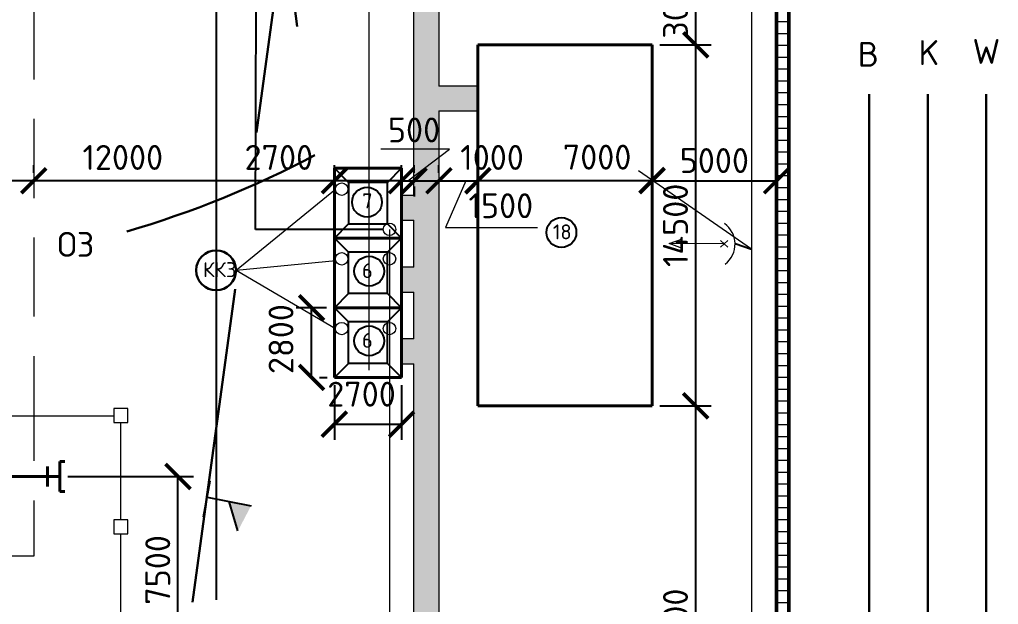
# Model space of a CAD drawing. Header units: millimetres. Extents: x -782 to 10910, y 3841 to 13237.
# Drawn here: x 7325.2 to 7403.9, y 7377.3 to 7424.2 of the extents above; entities that cross this region are included whole.
import ezdxf

# ---------------------------------------------------------------- set-up
doc = ezdxf.new("R2010")
doc.units = ezdxf.units.MM
doc.linetypes.add('штриховая2', pattern=[9.525, 6.35, -3.175])
doc.layers.add('1', color=7, linetype='Continuous')
for name, color, linetype, lineweight in [('желтый', 2, 'Continuous', 30), ('красный', 1, 'Continuous', 30), ('Оbводка', 1, 'Continuous', 90), ('Тонкая 0.3', 140, 'Continuous', 25)]:
    doc.layers.add(name, color=color, linetype=linetype, lineweight=lineweight)
doc.styles.add('2.5', font='isocpeur.ttf', dxfattribs={"height": 2})
doc.styles.add('Isocpeur', font='isocpeur.ttf')
doc.dimstyles.new('М500 стройгенп', dxfattribs={"dimtxt": 2, "dimasz": 2, "dimexe": 1.25, "dimexo": 0.625, "dimtad": 1, "dimlfac": 500, "dimtxsty": '2.5', "dimblk": 'ARCHTICK', "dimcen": 2.5, "dimadec": 0, "dimazin": 0, "dimtfac": 1, "dimtmove": 0, "dimatfit": 3, "dimfxl": 1, "dimarcsym": 0})

# ---------------------------------------------------------------- blocks, each defined once
blk = doc.blocks.new('_ArchTick')
at = {"color": 0, "linetype": 'ByBlock', "const_width": 0.15}
blk.add_lwpolyline([(-0.5, -0.5), (0.5, 0.5)], dxfattribs=at)
blk = doc.blocks.new('*D292')
at = {"color": 0, "lineweight": -2, "transparency": 16777216}
for p, q in [((7355.941, 7411.3), (7353.941, 7411.3)), ((7355.941, 7411.3), (7356.941, 7411.3)), ((7355.941, 7410.851), (7355.941, 7410.05)), ((7356.941, 7411.3), (7358.941, 7411.3)), ((7356.941, 7410.851), (7356.941, 7410.05))]:
    blk.add_line(p, q, dxfattribs=at)
at = {"layer": 'Defpoints', "color": 0, "lineweight": 25, "transparency": 16777216}
for p in [(7355.941, 7411.476), (7356.941, 7411.476), (7356.941, 7411.3)]:
    blk.add_point(p, dxfattribs=at)
at = {"color": 0, "lineweight": -2, "transparency": 16777216, "xscale": 2, "yscale": 2, "zscale": 2}
blk.add_blockref('_ArchTick', (7355.941, 7411.3), dxfattribs=at)
at = {"color": 0, "lineweight": -2, "transparency": 16777216, "xscale": 2, "yscale": 2, "zscale": 2, "rotation": 180}
blk.add_blockref('_ArchTick', (7356.941, 7411.3), dxfattribs=at)
at = {"color": 0, "lineweight": 20, "transparency": 16777216, "insert": (7356.941, 7415.382), "char_height": 2, "attachment_point": 5, "style": '2.5'}
blk.add_mtext('500', dxfattribs=at)
blk = doc.blocks.new('*D293')
at = {"color": 0, "lineweight": -2, "transparency": 16777216}
for p, q in [((7356.941, 7411.925), (7356.941, 7412.55)), ((7358.941, 7411.925), (7358.941, 7412.55)), ((7356.941, 7411.3), (7358.941, 7411.3))]:
    blk.add_line(p, q, dxfattribs=at)
at = {"layer": 'Defpoints', "color": 0, "lineweight": 25, "transparency": 16777216}
for p in [(7356.941, 7411.3), (7358.941, 7411.3), (7358.941, 7411.3)]:
    blk.add_point(p, dxfattribs=at)
at = {"color": 0, "lineweight": -2, "transparency": 16777216, "xscale": 2, "yscale": 2, "zscale": 2, "rotation": 180}
blk.add_blockref('_ArchTick', (7356.941, 7411.3), dxfattribs=at)
at = {"color": 0, "lineweight": -2, "transparency": 16777216, "xscale": 2, "yscale": 2, "zscale": 2}
blk.add_blockref('_ArchTick', (7358.941, 7411.3), dxfattribs=at)
at = {"color": 0, "lineweight": 20, "transparency": 16777216, "insert": (7363.214, 7413.175), "char_height": 2, "attachment_point": 5, "style": '2.5'}
blk.add_mtext('1000', dxfattribs=at)
blk = doc.blocks.new('*D294')
at = {"color": 0, "lineweight": -2, "transparency": 16777216}
for p, q in [((7358.941, 7411.925), (7358.941, 7412.55)), ((7362.078, 7411.925), (7362.078, 7412.55)), ((7358.941, 7411.3), (7362.078, 7411.3))]:
    blk.add_line(p, q, dxfattribs=at)
at = {"layer": 'Defpoints', "color": 0, "lineweight": 25, "transparency": 16777216}
for p in [(7358.941, 7411.3), (7362.078, 7411.3), (7362.078, 7411.3)]:
    blk.add_point(p, dxfattribs=at)
at = {"color": 0, "lineweight": -2, "transparency": 16777216, "xscale": 2, "yscale": 2, "zscale": 2, "rotation": 180}
blk.add_blockref('_ArchTick', (7358.941, 7411.3), dxfattribs=at)
at = {"color": 0, "lineweight": -2, "transparency": 16777216, "xscale": 2, "yscale": 2, "zscale": 2}
blk.add_blockref('_ArchTick', (7362.078, 7411.3), dxfattribs=at)
at = {"color": 0, "lineweight": 20, "transparency": 16777216, "insert": (7363.919, 7409.295), "char_height": 2, "attachment_point": 5, "style": '2.5'}
blk.add_mtext('1500', dxfattribs=at)
blk = doc.blocks.new('*D295')
at = {"color": 0, "lineweight": -2, "transparency": 16777216}
for p, q in [((7362.078, 7411.925), (7362.078, 7412.574)), ((7376.078, 7411.925), (7376.078, 7412.574)), ((7362.078, 7411.324), (7376.078, 7411.324))]:
    blk.add_line(p, q, dxfattribs=at)
at = {"layer": 'Defpoints', "color": 0, "lineweight": 25, "transparency": 16777216}
for p in [(7362.078, 7411.3), (7376.078, 7411.324), (7376.078, 7411.3)]:
    blk.add_point(p, dxfattribs=at)
at = {"color": 0, "lineweight": -2, "transparency": 16777216, "xscale": 2, "yscale": 2, "zscale": 2, "rotation": 180}
blk.add_blockref('_ArchTick', (7362.078, 7411.324), dxfattribs=at)
at = {"color": 0, "lineweight": -2, "transparency": 16777216, "xscale": 2, "yscale": 2, "zscale": 2}
blk.add_blockref('_ArchTick', (7376.078, 7411.324), dxfattribs=at)
at = {"color": 0, "lineweight": 20, "transparency": 16777216, "insert": (7371.656, 7413.199), "char_height": 2, "attachment_point": 5, "style": '2.5'}
blk.add_mtext('7000', dxfattribs=at)
blk = doc.blocks.new('*D265')
at = {"color": 0, "lineweight": -2, "transparency": 16777216}
for p, q in [((7376.078, 7411.925), (7376.078, 7412.55)), ((7386.078, 7411.925), (7386.078, 7412.55)), ((7376.078, 7411.3), (7386.078, 7411.3))]:
    blk.add_line(p, q, dxfattribs=at)
at = {"layer": 'Defpoints', "color": 0, "lineweight": 25, "transparency": 16777216}
for p in [(7376.078, 7411.3), (7386.078, 7411.3), (7386.078, 7411.3)]:
    blk.add_point(p, dxfattribs=at)
at = {"color": 0, "lineweight": -2, "transparency": 16777216, "xscale": 2, "yscale": 2, "zscale": 2, "rotation": 180}
blk.add_blockref('_ArchTick', (7376.078, 7411.3), dxfattribs=at)
at = {"color": 0, "lineweight": -2, "transparency": 16777216, "xscale": 2, "yscale": 2, "zscale": 2}
blk.add_blockref('_ArchTick', (7386.078, 7411.3), dxfattribs=at)
at = {"color": 0, "lineweight": 20, "transparency": 16777216, "insert": (7381.078, 7412.925), "char_height": 2, "attachment_point": 5, "style": '2.5'}
blk.add_mtext('5000', dxfattribs=at)
blk = doc.blocks.new('*D296')
at = {"color": 0, "lineweight": -2, "transparency": 16777216}
for p, q in [((7350.541, 7411.925), (7350.541, 7412.55)), ((7355.941, 7411.925), (7355.941, 7412.55)), ((7355.941, 7411.3), (7350.541, 7411.3))]:
    blk.add_line(p, q, dxfattribs=at)
at = {"layer": 'Defpoints', "color": 0, "lineweight": 25, "transparency": 16777216}
for p in [(7350.541, 7411.3), (7350.541, 7411.3), (7355.941, 7411.3)]:
    blk.add_point(p, dxfattribs=at)
at = {"color": 0, "lineweight": -2, "transparency": 16777216, "xscale": 2, "yscale": 2, "zscale": 2, "rotation": 180}
blk.add_blockref('_ArchTick', (7350.541, 7411.3), dxfattribs=at)
at = {"color": 0, "lineweight": -2, "transparency": 16777216, "xscale": 2, "yscale": 2, "zscale": 2}
blk.add_blockref('_ArchTick', (7355.941, 7411.3), dxfattribs=at)
at = {"color": 0, "lineweight": 20, "transparency": 16777216, "insert": (7346.079, 7413.175), "char_height": 2, "attachment_point": 5, "style": '2.5'}
blk.add_mtext('2700', dxfattribs=at)
blk = doc.blocks.new('*D266')
at = {"color": 0, "lineweight": -2, "transparency": 16777216}
for p, q in [((7326.386, 7411.925), (7326.386, 7412.55)), ((7350.541, 7411.925), (7350.541, 7412.55)), ((7350.541, 7411.3), (7326.386, 7411.3))]:
    blk.add_line(p, q, dxfattribs=at)
at = {"layer": 'Defpoints', "color": 0, "lineweight": 25, "transparency": 16777216}
for p in [(7326.386, 7411.3), (7326.386, 7411.3), (7350.541, 7411.3)]:
    blk.add_point(p, dxfattribs=at)
at = {"color": 0, "lineweight": -2, "transparency": 16777216, "xscale": 2, "yscale": 2, "zscale": 2, "rotation": 180}
blk.add_blockref('_ArchTick', (7326.386, 7411.3), dxfattribs=at)
at = {"color": 0, "lineweight": -2, "transparency": 16777216, "xscale": 2, "yscale": 2, "zscale": 2}
blk.add_blockref('_ArchTick', (7350.541, 7411.3), dxfattribs=at)
at = {"color": 0, "lineweight": 20, "transparency": 16777216, "insert": (7333.537, 7413.175), "char_height": 2, "attachment_point": 5, "style": '2.5'}
blk.add_mtext('12000', dxfattribs=at)
blk = doc.blocks.new('*D297')
at = {"color": 0, "lineweight": -2, "transparency": 16777216}
for p, q in [((7312.386, 7411.925), (7312.386, 7412.55)), ((7326.386, 7411.925), (7326.386, 7412.55)), ((7326.386, 7411.3), (7312.386, 7411.3))]:
    blk.add_line(p, q, dxfattribs=at)
at = {"layer": 'Defpoints', "color": 0, "lineweight": 25, "transparency": 16777216}
for p in [(7312.386, 7411.3), (7312.386, 7411.3), (7326.386, 7411.3)]:
    blk.add_point(p, dxfattribs=at)
at = {"color": 0, "lineweight": -2, "transparency": 16777216, "xscale": 2, "yscale": 2, "zscale": 2, "rotation": 180}
blk.add_blockref('_ArchTick', (7312.386, 7411.3), dxfattribs=at)
at = {"color": 0, "lineweight": -2, "transparency": 16777216, "xscale": 2, "yscale": 2, "zscale": 2}
blk.add_blockref('_ArchTick', (7326.386, 7411.3), dxfattribs=at)
at = {"color": 0, "lineweight": 20, "transparency": 16777216, "insert": (7319.386, 7412.925), "char_height": 2, "attachment_point": 5, "style": '2.5'}
blk.add_mtext('7000', dxfattribs=at)
blk = doc.blocks.new('*D310')
at = {"color": 0, "lineweight": -2, "transparency": 16777216}
for p, q in [((7376.703, 7393.219), (7380.832, 7393.219)), ((7379.582, 7357.237), (7379.582, 7393.219)), ((7375.312, 7357.237), (7380.832, 7357.237))]:
    blk.add_line(p, q, dxfattribs=at)
at = {"layer": 'Defpoints', "color": 0, "lineweight": 25, "transparency": 16777216}
for p in [(7376.078, 7393.219), (7379.582, 7393.219), (7374.687, 7357.237)]:
    blk.add_point(p, dxfattribs=at)
at = {"color": 0, "lineweight": -2, "transparency": 16777216, "xscale": 2, "yscale": 2, "zscale": 2}
for p, rotation in [((7379.582, 7393.219), 90), ((7379.582, 7357.237), 270)]:
    blk.add_blockref('_ArchTick', p, dxfattribs=dict(at, rotation=rotation))
at = {"color": 0, "lineweight": 20, "transparency": 16777216, "insert": (7377.957, 7375.228), "char_height": 2, "attachment_point": 5, "rotation": 90, "style": '2.5'}
blk.add_mtext('18000', dxfattribs=at)
blk = doc.blocks.new('*D311')
at = {"color": 0, "lineweight": -2, "transparency": 16777216}
for p, q in [((7376.703, 7422.219), (7380.832, 7422.219)), ((7379.582, 7393.219), (7379.582, 7422.219)), ((7376.703, 7393.219), (7380.832, 7393.219))]:
    blk.add_line(p, q, dxfattribs=at)
at = {"layer": 'Defpoints', "color": 0, "lineweight": 25, "transparency": 16777216}
for p in [(7376.078, 7422.219), (7379.582, 7422.219), (7376.078, 7393.219)]:
    blk.add_point(p, dxfattribs=at)
at = {"color": 0, "lineweight": -2, "transparency": 16777216, "xscale": 2, "yscale": 2, "zscale": 2}
for p, rotation in [((7379.582, 7422.219), 90), ((7379.582, 7393.219), 270)]:
    blk.add_blockref('_ArchTick', p, dxfattribs=dict(at, rotation=rotation))
at = {"color": 0, "lineweight": 20, "transparency": 16777216, "insert": (7377.957, 7407.719), "char_height": 2, "attachment_point": 5, "rotation": 90, "style": '2.5'}
blk.add_mtext('14500', dxfattribs=at)
blk = doc.blocks.new('*D319')
at = {"color": 0, "lineweight": -2, "transparency": 16777216}
for p, q in [((7350.541, 7394.877), (7350.541, 7390.498)), ((7355.941, 7394.877), (7355.941, 7390.498)), ((7350.541, 7391.748), (7355.941, 7391.748))]:
    blk.add_line(p, q, dxfattribs=at)
at = {"layer": 'Defpoints', "color": 0, "lineweight": 25, "transparency": 16777216}
for p in [(7350.541, 7395.502), (7355.941, 7395.502), (7355.941, 7391.748)]:
    blk.add_point(p, dxfattribs=at)
at = {"color": 0, "lineweight": -2, "transparency": 16777216, "xscale": 2, "yscale": 2, "zscale": 2, "rotation": 180}
blk.add_blockref('_ArchTick', (7350.541, 7391.748), dxfattribs=at)
at = {"color": 0, "lineweight": -2, "transparency": 16777216, "xscale": 2, "yscale": 2, "zscale": 2}
blk.add_blockref('_ArchTick', (7355.941, 7391.748), dxfattribs=at)
at = {"color": 0, "lineweight": 20, "transparency": 16777216, "insert": (7352.725, 7394.157), "char_height": 2, "attachment_point": 5, "style": '2.5'}
blk.add_mtext('2700', dxfattribs=at)
blk = doc.blocks.new('*D320')
at = {"color": 0, "lineweight": -2, "transparency": 16777216}
for p, q in [((7349.916, 7401.102), (7347.465, 7401.102)), ((7348.715, 7395.502), (7348.715, 7401.102)), ((7349.34, 7395.502), (7349.965, 7395.502))]:
    blk.add_line(p, q, dxfattribs=at)
at = {"layer": 'Defpoints', "color": 0, "lineweight": 25, "transparency": 16777216}
for p in [(7348.715, 7401.102), (7350.541, 7401.102), (7348.715, 7395.502)]:
    blk.add_point(p, dxfattribs=at)
at = {"color": 0, "lineweight": -2, "transparency": 16777216, "xscale": 2, "yscale": 2, "zscale": 2}
for p, rotation in [((7348.715, 7401.102), 90), ((7348.715, 7395.502), 270)]:
    blk.add_blockref('_ArchTick', p, dxfattribs=dict(at, rotation=rotation))
at = {"color": 0, "lineweight": 20, "transparency": 16777216, "insert": (7346.254, 7398.582), "char_height": 2, "attachment_point": 5, "rotation": 90, "style": '2.5'}
blk.add_mtext('2800', dxfattribs=at)
blk = doc.blocks.new('*D321')
at = {"color": 0, "lineweight": -2, "transparency": 16777216}
for p, q in [((7311.486, 7379.413), (7311.486, 7358.588)), ((7324.486, 7371.913), (7324.486, 7358.588)), ((7311.486, 7359.838), (7324.486, 7359.838))]:
    blk.add_line(p, q, dxfattribs=at)
at = {"layer": 'Defpoints', "color": 0, "lineweight": 25, "transparency": 16777216}
for p in [(7311.486, 7380.038), (7324.486, 7372.538), (7324.486, 7359.838)]:
    blk.add_point(p, dxfattribs=at)
at = {"color": 0, "lineweight": -2, "transparency": 16777216, "xscale": 2, "yscale": 2, "zscale": 2, "rotation": 180}
blk.add_blockref('_ArchTick', (7311.486, 7359.838), dxfattribs=at)
at = {"color": 0, "lineweight": -2, "transparency": 16777216, "xscale": 2, "yscale": 2, "zscale": 2}
blk.add_blockref('_ArchTick', (7324.486, 7359.838), dxfattribs=at)
at = {"color": 0, "lineweight": 20, "transparency": 16777216, "insert": (7317.986, 7361.463), "char_height": 2, "attachment_point": 5, "style": '2.5'}
blk.add_mtext('6050', dxfattribs=at)
blk = doc.blocks.new('*D351')
at = {"color": 0, "lineweight": -2, "transparency": 16777216}
for p, q in [((7329.111, 7387.538), (7339.223, 7387.538)), ((7337.973, 7372.538), (7337.973, 7387.538)), ((7329.111, 7372.538), (7339.223, 7372.538))]:
    blk.add_line(p, q, dxfattribs=at)
at = {"layer": 'Defpoints', "color": 0, "lineweight": 25, "transparency": 16777216}
for p in [(7328.486, 7387.538), (7337.973, 7387.538), (7328.486, 7372.538)]:
    blk.add_point(p, dxfattribs=at)
at = {"color": 0, "lineweight": -2, "transparency": 16777216, "xscale": 2, "yscale": 2, "zscale": 2}
for p, rotation in [((7337.973, 7387.538), 90), ((7337.973, 7372.538), 270)]:
    blk.add_blockref('_ArchTick', p, dxfattribs=dict(at, rotation=rotation))
at = {"color": 0, "lineweight": 25, "transparency": 16777216, "insert": (7336.348, 7380.038), "char_height": 2, "attachment_point": 5, "rotation": 90, "style": '2.5'}
blk.add_mtext('7500', dxfattribs=at)
blk = doc.blocks.new('*D277')
at = {"color": 0, "lineweight": -2, "transparency": 16777216}
for p, q in [((7368.703, 7428.219), (7380.832, 7428.219)), ((7379.582, 7422.219), (7379.582, 7428.219)), ((7376.703, 7422.219), (7380.832, 7422.219))]:
    blk.add_line(p, q, dxfattribs=at)
at = {"layer": 'Defpoints', "color": 0, "lineweight": 25, "transparency": 16777216}
for p in [(7368.078, 7428.219), (7379.582, 7428.219), (7376.078, 7422.219)]:
    blk.add_point(p, dxfattribs=at)
at = {"color": 0, "lineweight": -2, "transparency": 16777216, "xscale": 2, "yscale": 2, "zscale": 2}
for p, rotation in [((7379.582, 7428.219), 90), ((7379.582, 7422.219), 270)]:
    blk.add_blockref('_ArchTick', p, dxfattribs=dict(at, rotation=rotation))
at = {"color": 0, "lineweight": 25, "transparency": 16777216, "insert": (7377.957, 7425.466), "char_height": 2, "attachment_point": 5, "rotation": 90, "style": '2.5'}
blk.add_mtext('3000', dxfattribs=at)

msp = doc.modelspace()

# ---------------------------------------------------------------- hatches: boundary and pattern name
at = {"lineweight": 20}
h = msp.add_hatch(dxfattribs=at)
h.set_pattern_fill('AR-CONC', color=256, scale=0.02)
h.set_pattern_definition([(50, (4875.7906, 4237.0282), (3.6436934, -0.3187817), [0.381, -4.191]), (355, (4875.7906, 4237.0282), (-0.7048684, 3.821137), [0.3048, -3.3528117]), (100.45144, (4876.0943, 4237.0016), (2.938825, 3.502355), [0.3238002, -3.561805]), (46.1842, (4875.7906, 4238.044), (5.421581, -0.8408466), [0.5715, -6.2865]), (96.63556, (4876.2424, 4237.974), (4.748083, 4.9485225), [0.4857005, -5.342712]), (351.18415, (4875.7906, 4238.044), (4.748083, 4.9485225), [0.457199, -5.029195]), (21, (4876.2986, 4237.7902), (3.0322878, -2.045304), [0.381, -4.191]), (326, (4876.2986, 4237.7902), (1.2360406, 3.6837593), [0.3048, -3.3528]), (71.451445, (4876.5513, 4237.6198), (4.2683284, 1.6384554), [0.3238002, -3.5617988]), (37.5, (4875.7906, 4237.0282), (0.06177207, 1.69110078), [0, -3.31216, 0, -3.4036, 0, -3.3655]), (7.5, (4875.7906, 4237.0282), (1.33639325, 2.0036115), [0, -1.94056, 0, -3.23596, 0, -1.2827]), (327.5, (4874.6578, 4237.0282), (2.7118119, -0.1145749), [0, -1.27, 0, -3.9624, 0, -5.2578]), (317.5, (4874.1498, 4237.0282), (2.9625836, 0.5085298), [0, -1.651, 0, -2.63144, 0, -3.7338])])
h.paths.add_polyline_path([(7362.686743, 7331.82732), (7361.686743, 7331.82732), (7361.686743, 7335.82731), (7362.686743, 7335.82731), (7362.686743, 7337.82731), (7361.686743, 7337.82731), (7361.686743, 7341.8273), (7362.686743, 7341.8273), (7362.686743, 7343.8273), (7361.686743, 7343.8273), (7361.686743, 7347.82729), (7362.686743, 7347.82729), (7362.686743, 7349.82729), (7361.686743, 7349.82729), (7361.686743, 7353.187278), (7362.686743, 7353.187278), (7362.686743, 7355.187278), (7361.686743, 7355.187278), (7361.686743, 7359.024479), (7359.686743, 7359.024479), (7359.686743, 7331.82732), (7340.976475, 7331.82732), (7340.976475, 7338.437585), (7359.686743, 7338.437585), (7359.686743, 7340.437585), (7357.176448, 7340.437585), (7357.176448, 7341.43747), (7355.176448, 7341.437526), (7355.176448, 7340.437585), (7351.776457, 7340.437585), (7351.776457, 7341.437585), (7349.776457, 7341.437585), (7349.776457, 7340.437585), (7346.376466, 7340.437585), (7346.376466, 7341.437585), (7344.376466, 7341.437585), (7344.376466, 7340.437585), (7340.976475, 7340.437585), (7340.976475, 7341.437585), (7338.976475, 7341.437585), (7338.976475, 7340.437585), (7338.976475, 7338.437585), (7338.976475, 7327.038405), (7340.976475, 7327.038405), (7340.976475, 7329.82732), (7359.686743, 7329.82732), (7359.686743, 7327.038405), (7361.686743, 7327.038405), (7361.686743, 7329.82732), (7362.686743, 7329.82732)])
h.paths.add_polyline_path([(7361.686743, 7361.2374), (7358.940683, 7361.2374), (7358.940683, 7363.974697), (7356.940683, 7363.974697), (7356.940683, 7359.2374), (7359.686743, 7359.2374), (7359.686743, 7359.024479), (7361.686743, 7359.024479)])
h.paths.add_polyline_path([(7358.940683, 7367.565463), (7356.940683, 7367.565463), (7356.940683, 7363.974697), (7358.940683, 7363.974697)])
h.paths.add_polyline_path([(7358.940683, 7416.907005), (7362.078177, 7416.907005), (7362.078177, 7418.907005), (7358.940683, 7418.907005), (7358.940683, 7430.261773), (7356.940683, 7428.668241), (7356.940683, 7410.122009), (7355.940683, 7410.122009), (7355.940683, 7408.122009), (7356.940683, 7408.122009), (7356.940683, 7404.347706), (7355.940683, 7404.347706), (7355.940683, 7402.864109), (7355.940683, 7402.347706), (7356.940683, 7402.347706), (7356.940683, 7398.592401), (7355.940683, 7398.592401), (7355.940683, 7397.264118), (7355.940683, 7396.592401), (7356.940683, 7396.592401), (7356.940683, 7367.565463), (7358.940683, 7367.565463)])
h.paths.add_polyline_path([(7358.940683, 7464.7482), (7356.940683, 7464.7482), (7356.940683, 7462.757431), (7358.940683, 7462.757431)])
h.paths.add_polyline_path([(7358.940683, 7466.738969), (7356.940683, 7466.738969), (7356.940683, 7464.7482), (7358.940683, 7464.7482)])
h.paths.add_polyline_path([(7358.940683, 7494.328871), (7356.940683, 7493.91729), (7356.940683, 7466.738969), (7358.940683, 7466.738969)])
h.paths.add_polyline_path([(7209.476591, 7334.763157), (7212.476586, 7334.763157), (7212.476586, 7337.643152), (7209.476591, 7337.643152)], flags=9)
h.paths.add_polyline_path([(7206.43408, 7524.979554), (7209.674074, 7524.979554), (7209.674074, 7527.859549), (7206.43408, 7527.859549)], flags=9)
h.paths.add_polyline_path([(7080.238233, 7529.323169), (7083.478228, 7529.323169), (7083.478228, 7532.203165), (7080.238233, 7532.203165)], flags=9)
h.paths.add_polyline_path([(7080.178233, 7334.763157), (7083.538228, 7334.763157), (7083.538228, 7337.643152), (7080.178233, 7337.643152)], flags=9)
h.paths.add_polyline_path([(7320.357792, 7334.763157), (7323.597786, 7334.763157), (7323.597786, 7337.643152), (7320.357792, 7337.643152)], flags=9)
h.paths.add_polyline_path([(7339.893472, 7529.323169), (7342.893467, 7529.323169), (7342.893467, 7532.203165), (7339.893472, 7532.203165)], flags=9)
h.paths.add_polyline_path([(7366.699541, 7361.939903), (7370.899541, 7361.939903), (7370.899541, 7366.739903), (7366.699541, 7366.739903)], flags=9)
h.paths.add_polyline_path([(7366.629267, 7365.99558), (7370.829267, 7365.99558), (7370.829267, 7370.79558), (7366.629267, 7370.79558)], flags=9)
h.paths.add_polyline_path([(7057.082355, 7424.876603), (7062.102355, 7424.876603), (7062.102355, 7430.489936), (7057.082355, 7430.489936)], flags=9)
h.paths.add_polyline_path([(7214.231126, 7564.094399), (7219.251126, 7564.094399), (7219.251126, 7569.707733), (7214.231126, 7569.707733)], flags=9)
h.paths.add_polyline_path([(7365.157139, 7459.618522), (7368.357139, 7459.618522), (7368.357139, 7464.418522), (7365.157139, 7464.418522)], flags=9)
h.paths.add_polyline_path([(7365.467979, 7462.575778), (7368.067979, 7462.575778), (7368.067979, 7467.375778), (7365.467979, 7467.375778)], flags=9)
h.paths.add_polyline_path([(7365.321268, 7465.489111), (7367.921268, 7465.489111), (7367.921268, 7470.289111), (7365.321268, 7470.289111)], flags=9)
h.paths.add_polyline_path([(7344.778754, 7402.77887), (7348.138749, 7402.77887), (7348.138749, 7405.658866), (7344.778754, 7405.658866)], flags=9)
h.paths.add_polyline_path([(7344.778754, 7362.647645), (7348.258749, 7362.647645), (7348.258749, 7365.52764), (7344.778754, 7365.52764)], flags=9)
h.paths.add_polyline_path([(7376.169399, 7362.647645), (7379.529394, 7362.647645), (7379.529394, 7365.52764), (7376.169399, 7365.52764)], flags=9)
h.paths.add_polyline_path([(7334.520668, 7549.48803), (7336.560664, 7549.48803), (7336.560664, 7552.368025), (7334.520668, 7552.368025)], flags=9)
h.paths.add_polyline_path([(7368.269299, 7443.31599), (7370.309296, 7443.31599), (7370.309296, 7446.195985), (7368.269299, 7446.195985)], flags=9)
h.paths.add_polyline_path([(7367.837958, 7405.815172), (7369.877955, 7405.815172), (7369.877955, 7408.695167), (7367.837958, 7408.695167)], flags=9)
h.paths.add_polyline_path([(7349.259595, 7346.214541), (7350.819593, 7346.214541), (7350.819593, 7349.094536), (7349.259595, 7349.094536)], flags=25)
h.paths.add_polyline_path([(7338.840517, 7346.518254), (7340.280515, 7346.518254), (7340.280515, 7349.398249), (7338.840517, 7349.398249)], flags=9)
h.paths.add_polyline_path([(7343.859604, 7346.214541), (7345.419602, 7346.214541), (7345.419602, 7349.094536), (7343.859604, 7349.094536)], flags=25)
h.paths.add_polyline_path([(7361.160328, 7518.98947), (7362.960325, 7518.98947), (7362.960325, 7521.869465), (7361.160328, 7521.869465)], flags=9)
h.paths.add_polyline_path([(7367.823561, 7353.174752), (7369.263559, 7353.174752), (7369.263559, 7356.054747), (7367.823561, 7356.054747)], flags=9)
h.paths.add_polyline_path([(7355.85033, 7546.372548), (7358.010326, 7546.372548), (7358.010326, 7549.252543), (7355.85033, 7549.252543)], flags=9)
h.paths.add_polyline_path([(7349.728401, 7430.533174), (7351.768398, 7430.533174), (7351.768398, 7433.413169), (7349.728401, 7433.413169)], flags=9)
h.paths.add_polyline_path([(7345.591962, 7550.733937), (7347.631959, 7550.733937), (7347.631959, 7553.613932), (7345.591962, 7553.613932)], flags=9)
h.paths.add_polyline_path([(7352.473656, 7397.10722), (7353.913654, 7397.10722), (7353.913654, 7399.987215), (7352.473656, 7399.987215)], flags=9)
h.paths.add_polyline_path([(7368.415676, 7330.302115), (7369.615674, 7330.302115), (7369.615674, 7333.18211), (7368.415676, 7333.18211)], flags=9)
h.paths.add_polyline_path([(7362.145163, 7505.199856), (7363.585161, 7505.199856), (7363.585161, 7508.079851), (7362.145163, 7508.079851)], flags=9)
h.paths.add_polyline_path([(7347.530144, 7519.303445), (7349.57014, 7519.303445), (7349.57014, 7522.18344), (7347.530144, 7522.18344)], flags=9)
h.paths.add_polyline_path([(7347.691482, 7503.019179), (7349.731478, 7503.019179), (7349.731478, 7505.899174), (7347.691482, 7505.899174)], flags=9)
h.paths.add_polyline_path([(7347.768843, 7514.071834), (7349.208841, 7514.071834), (7349.208841, 7516.951829), (7347.768843, 7516.951829)], flags=9)
h.paths.add_polyline_path([(7359.565505, 7311.456571), (7361.005502, 7311.456571), (7361.005502, 7314.336566), (7359.565505, 7314.336566)], flags=9)
h.paths.add_polyline_path([(7368.184745, 7342.386214), (7369.384743, 7342.386214), (7369.384743, 7345.26621), (7368.184745, 7345.26621)], flags=9)
h.paths.add_polyline_path([(7368.415676, 7336.302105), (7369.615674, 7336.302105), (7369.615674, 7339.1821), (7368.415676, 7339.1821)], flags=9)
h.paths.add_polyline_path([(7367.823561, 7347.774761), (7369.263559, 7347.774761), (7369.263559, 7350.654756), (7367.823561, 7350.654756)], flags=9)
h.paths.add_polyline_path([(7354.607073, 7346.874854), (7356.647069, 7346.874854), (7356.647069, 7349.75485), (7354.607073, 7349.75485)], flags=25)
h.paths.add_polyline_path([(7352.473656, 7408.307201), (7353.913654, 7408.307201), (7353.913654, 7411.187197), (7352.473656, 7411.187197)], flags=9)
h.paths.add_polyline_path([(7352.473656, 7402.707211), (7353.913654, 7402.707211), (7353.913654, 7405.587206), (7352.473656, 7405.587206)], flags=9)
h.paths.add_polyline_path([(7356.940683, 7462.757431), (7356.940683, 7428.668241), (7358.940683, 7430.261773), (7358.940683, 7462.757431)])
h = msp.add_hatch(dxfattribs=at)
h.set_pattern_fill('ANSI31', color=256, scale=0.3, angle=135)
h.set_pattern_definition([(180, (4875.7906, 4237.0282), (-2e-16, -0.9525), [])])
h.paths.add_polyline_path([(7387.078177, 7569.767246), (7386.078177, 7568.767246), (7386.078177, 7544.038405), (7387.078177, 7544.038405)])
h.paths.add_polyline_path([(7387.078177, 7363.974697), (7386.078177, 7363.974697), (7386.078177, 7327.038405), (7387.078177, 7327.038405)])
h.paths.add_polyline_path([(7387.078177, 7320.038405), (7386.078177, 7320.038405), (7386.078177, 7296.824293), (7387.078177, 7295.824293)])
h.paths.add_polyline_path([(7387.078177, 7367.565463), (7386.078177, 7367.565463), (7386.078177, 7363.974697), (7387.078177, 7363.974697)])
h.paths.add_polyline_path([(7387.078177, 7462.757431), (7386.078177, 7462.757431), (7386.078177, 7367.565463), (7387.078177, 7367.565463)])
h.paths.add_polyline_path([(7387.078177, 7464.7482), (7386.078177, 7464.7482), (7386.078177, 7462.757431), (7387.078177, 7462.757431)])
h.paths.add_polyline_path([(7387.078177, 7466.738969), (7386.078177, 7466.738969), (7386.078177, 7464.7482), (7387.078177, 7464.7482)])
h.paths.add_polyline_path([(7387.078177, 7537.038405), (7386.078177, 7537.038405), (7386.078177, 7528.991206), (7387.078177, 7528.991206)])
h.paths.add_polyline_path([(7386.078177, 7527.362012), (7387.078177, 7527.362012), (7387.078177, 7528.991206), (7386.078177, 7528.991206)])
h.paths.add_polyline_path([(7387.078177, 7525.362012), (7386.078177, 7525.362012), (7386.078177, 7466.738969), (7387.078177, 7466.738969)])
at = {"lineweight": 25}
h = msp.add_hatch(dxfattribs=at)
h.set_pattern_fill('ANSI31', color=256)
h.set_pattern_definition([(45, (7700.4316, 2863.231), (-2.245064, 2.245064), [])])
h.paths.add_polyline_path([(7332.239982, 7327.038405), (7326.703297, 7327.038405), (7326.703297, 7320.038405), (7331.283022, 7320.038405)])
h.paths.add_polyline_path([(7304.592886, 7329.623728), (7304.906338, 7331.922209, -0.033531004), (7302.485539, 7334.038405), (7120.485539, 7334.038405, -0.033546474), (7118.063561, 7331.921309), (7118.37767, 7329.623657, -0.454591532), (7120.194385, 7328.038405), (7302.776693, 7328.038405, -0.454492205)])
h.paths.add_polyline_path([(7330.682975, 7548.284564), (7329.603499, 7548.391863, -0.097320235), (7321.432748, 7544.044975), (7091.688062, 7544.038439), (7090.592876, 7536.027341, -0.071737884), (7097.369484, 7537.038124), (7103.514977, 7537.067842, -0.164269753), (7118.063561, 7532.1555), (7118.37767, 7534.453152, -0.374956444), (7116.994391, 7536.038405, -1), (7120.194385, 7536.038405), (7302.776693, 7536.038405, -1), (7305.976688, 7536.038405, -0.381458001), (7304.557288, 7534.448632), (7304.875257, 7532.10143, -0.164703998), (7319.456102, 7537.038405), (7332.206459, 7537.038405)])
h.paths.add_polyline_path([(7096.734983, 7538.165963, -1), (7097.054983, 7538.165963, -1)], flags=16)
h.paths.add_polyline_path([(7304.557288, 7534.448632, -0.447745786), (7302.776693, 7536.038405), (7120.194385, 7536.038405, -0.454591532), (7118.37767, 7534.453152), (7118.063561, 7532.1555, -0.033546474), (7120.485539, 7530.038405), (7302.515459, 7530.038835, -0.032682346), (7304.875257, 7532.10143)])
h.paths.add_polyline_path([(7232.360334, 7535.440804), (7232.360334, 7542.040804), (7227.560334, 7542.040804), (7227.560334, 7535.440804)], flags=24)
h.paths.add_polyline_path([(7232.360334, 7528.092303), (7232.360334, 7534.692303), (7227.560334, 7534.692303), (7227.560334, 7528.092303)], flags=9)
h.paths.add_polyline_path([(7132.422693, 7528.363405), (7138.622693, 7528.363405), (7138.622693, 7533.163405), (7132.422693, 7533.163405)], flags=9)
at = {"lineweight": 20}
h = msp.add_hatch(dxfattribs=at)
h.set_pattern_fill('AR-CONC', color=256, scale=0.025)
h.set_pattern_definition([(50, (7700.4316, 2863.231), (4.5546167, -0.398477), [0.47625, -5.23875]), (355, (7700.4316, 2863.231), (-0.8810855, 4.776421), [0.381, -4.1910146]), (100.45144, (7700.811, 2863.198), (3.673531, 4.377944), [0.40475, -4.452256]), (46.1842, (7700.4316, 2864.501), (6.776976, -1.051058), [0.714375, -7.858125]), (96.63556, (7700.9964, 2864.4134), (5.935103, 6.185653), [0.607126, -6.67839]), (351.18415, (7700.4316, 2864.501), (5.935103, 6.185653), [0.571499, -6.286493]), (21, (7701.0666, 2864.1835), (3.7903598, -2.55663), [0.47625, -5.23875]), (326, (7701.0666, 2864.1835), (1.5450507, 4.604699), [0.381, -4.191]), (71.45144, (7701.3825, 2863.9704), (5.3354105, 2.0480692), [0.40475, -4.4522484]), (37.5, (7700.4316, 2863.231), (0.0772151, 2.11387597), [0, -4.1402, 0, -4.2545, 0, -4.206875]), (7.5, (7700.4316, 2863.231), (1.6704916, 2.5045144), [0, -2.4257, 0, -4.04495, 0, -1.603375]), (327.5, (7699.0156, 2863.231), (3.3897649, -0.1432186), [0, -1.5875, 0, -4.953, 0, -6.57225]), (317.5, (7698.3806, 2863.231), (3.7032295, 0.6356623), [0, -2.06375, 0, -3.2893, 0, -4.66725])])
h.paths.add_polyline_path([(7384.078177, 7327.038405), (7332.239982, 7327.038405), (7331.283022, 7320.038405), (7384.078177, 7320.038405)])
edge = h.paths.add_edge_path()
edge.add_line((7332.239982, 7327.038405), (7313.394499, 7327.038405))
edge.add_arc((7313.394499, 7339.038791), 12.000386, 223.86662461, 270, ccw=False)
edge.add_line((7304.742762, 7330.722739), (7304.592886, 7329.623728))
edge.add_arc((7304.376691, 7328.038405), 1.599997, 0, 82.23429528, ccw=False)
edge.add_arc((7304.376691, 7328.038405), 1.599997, -180, 0, ccw=False)
edge.add_line((7302.776693, 7328.038405), (7120.194385, 7328.038405))
edge.add_arc((7118.594388, 7328.038405), 1.599997, -180, 0, ccw=False)
edge.add_arc((7118.594388, 7328.038405), 1.599997, 97.78457087, 180, ccw=False)
edge.add_line((7118.37767, 7329.623657), (7118.227528, 7330.721919))
edge.add_arc((7109.57658, 7339.038791), 12.000386, 270, 316.12794469, ccw=False)
edge.add_line((7109.57658, 7327.038405), (7090.731097, 7327.038405))
edge.add_line((7090.731097, 7327.038405), (7091.688057, 7320.038405))
edge.add_line((7091.688057, 7320.038405), (7331.283022, 7320.038405))
edge.add_line((7331.283022, 7320.038405), (7332.239982, 7327.038405))
edge = h.paths.add_edge_path()
edge.add_arc((7313.394499, 7339.038791), 12.000386, 204.62550124, 223.86662461, ccw=False)
edge.add_line((7302.485539, 7334.038405), (7209.73779, 7334.038405))
edge.add_arc((7208.603897, 7334.431193), 1.199998, 199.10645728, 340.89354272, ccw=False)
edge.add_line((7207.470005, 7334.038405), (7120.485539, 7334.038405))
edge.add_arc((7109.57658, 7339.038791), 12.000386, 316.12794469, 335.37449876, ccw=False)
edge.add_line((7118.227528, 7330.721919), (7118.37767, 7329.623657))
edge.add_arc((7118.594388, 7328.038405), 1.599997, 0, 97.78457087, ccw=False)
edge.add_line((7120.194385, 7328.038405), (7302.776693, 7328.038405))
edge.add_arc((7304.376691, 7328.038405), 1.599997, 82.23429528, 180, ccw=False)
edge.add_line((7304.592886, 7329.623728), (7304.742762, 7330.722739))
edge = h.paths.add_edge_path()
edge.add_line((7331.25819, 7544.038405), (7091.688057, 7544.038405))
edge.add_line((7091.688057, 7544.038405), (7090.731097, 7537.038405))
edge.add_line((7090.731097, 7537.038405), (7109.57658, 7537.038405))
edge.add_arc((7109.57658, 7525.038018), 12.000386, 43.87205531, 90, ccw=False)
edge.add_line((7118.227528, 7533.35489), (7118.37767, 7534.453152))
edge.add_arc((7118.594388, 7536.038405), 1.599997, 180, 262.21542913, ccw=False)
edge.add_arc((7118.594388, 7536.038405), 1.599997, 0, 180, ccw=False)
edge.add_line((7120.194385, 7536.038405), (7302.776693, 7536.038405))
edge.add_arc((7304.376691, 7536.038405), 1.599997, 0, 180, ccw=False)
edge.add_arc((7304.376691, 7536.038405), 1.599997, -83.51900907, 0, ccw=False)
edge.add_line((7304.557288, 7534.448632), (7304.875257, 7532.10143))
edge.add_arc((7364.317017, 7439.347623), 110.1662, 117.53133097, 122.65399107, ccw=False)
edge.add_line((7313.394499, 7537.038405), (7332.206459, 7537.038405))
edge.add_line((7332.206459, 7537.038405), (7331.25819, 7544.038405))
edge = h.paths.add_edge_path()
edge.add_line((7091.688057, 7544.038405), (7082.437162, 7544.038405))
edge.add_line((7082.437162, 7544.038405), (7082.441275, 7536.645836))
edge.add_arc((7085.485539, 7525.038405), 12, 90, 104.69589657, ccw=False)
edge.add_line((7085.485539, 7537.038405), (7090.731097, 7537.038405))
edge.add_line((7090.731097, 7537.038405), (7091.688057, 7544.038405))
edge = h.paths.add_edge_path()
edge.add_line((7304.875257, 7532.10143), (7304.557288, 7534.448632))
edge.add_arc((7304.376691, 7536.038405), 1.599997, 180, 276.48099093, ccw=False)
edge.add_line((7302.776693, 7536.038405), (7120.194385, 7536.038405))
edge.add_arc((7118.594388, 7536.038405), 1.599997, -97.78457087, 0, ccw=False)
edge.add_line((7118.37767, 7534.453152), (7118.227528, 7533.35489))
edge.add_arc((7109.57658, 7525.038018), 12.000386, 24.62550124, 43.87205531, ccw=False)
edge.add_line((7120.485539, 7530.038405), (7205.095409, 7530.038405))
edge.add_arc((7205.681386, 7528.991206), 1.199998, 60.7700888, 119.2299112, ccw=False)
edge.add_line((7206.267363, 7530.038405), (7302.485539, 7530.038405))
edge.add_arc((7304.625807, 7529.974798), 2.141212, 83.30987815, 178.29773268, ccw=False)
h.paths.add_polyline_path([(7206.43408, 7529.323169), (7209.674074, 7529.323169), (7209.674074, 7530.038405), (7206.43408, 7530.038405)])
h.paths.add_polyline_path([(7332.206459, 7537.038405), (7384.078177, 7537.038405), (7384.078177, 7544.038405), (7331.25819, 7544.038405)])
edge = h.paths.add_edge_path()
edge.add_arc((7090.485539, 7520.038405), 24, 109.59180627, 180)
edge.add_line((7066.485539, 7520.038405), (7066.485539, 7344.038405))
edge.add_arc((7090.485539, 7344.038405), 24, 180, 270)
edge.add_line((7090.485539, 7320.038405), (7091.688057, 7320.038405))
edge.add_line((7091.688057, 7320.038405), (7090.731097, 7327.038405))
edge.add_line((7090.731097, 7327.038405), (7085.485539, 7327.038405))
edge.add_arc((7062.514977, 7316.067842), 25.455844, 25.52877937, 64.47122063)
edge.add_line((7073.485539, 7339.038405), (7073.485539, 7525.038405))
edge.add_arc((7085.485539, 7525.038405), 12, 104.69589657, 180, ccw=False)
edge.add_line((7082.441275, 7536.645836), (7082.437935, 7542.648935))
h = msp.add_hatch(dxfattribs=at)
h.set_pattern_fill('ANSI31', color=256, angle=90)
h.set_pattern_definition([(135, (4875.7906, 4237.0282), (-2.245064, -2.245064), [])])
h.paths.add_polyline_path([(7120.485539, 7334.038405, -0.084176912), (7118.227528, 7330.721919), (7118.37767, 7329.623657, -0.454591532), (7120.194385, 7328.038405), (7302.776693, 7328.038405, -0.454492205), (7304.592886, 7329.623728), (7304.742762, 7330.722739, -0.084153049), (7302.485539, 7334.038405), (7209.73779, 7334.038405, -0.71189231), (7207.470005, 7334.038405)])
h.paths.add_polyline_path([(7120.194385, 7536.038405, -0.454591532), (7118.37767, 7534.453152), (7118.227528, 7533.35489, -0.084176912), (7120.485539, 7530.038405), (7205.095409, 7530.038405, -0.260759243), (7206.267363, 7530.038405), (7302.485539, 7530.038405, -0.083164554), (7304.710176, 7533.320035), (7304.557288, 7534.448632, -0.447745786), (7302.776693, 7536.038405)])
h.paths.add_polyline_path([(7206.436463, 7529.383558), (7211.836463, 7529.383558), (7211.836463, 7534.183558), (7206.436463, 7534.183558)], flags=9)
h.paths.add_polyline_path([(7340.141114, 7528.737472), (7345.141114, 7528.737472), (7345.141114, 7533.537472), (7340.141114, 7533.537472)], flags=9)
at = {"layer": 'Тонкая 0.3', "ltscale": 5}
msp.add_hatch(color=7, dxfattribs=at).paths.add_polyline_path([(7343.850348, 7385.199151), (7342.090733, 7385.534255), (7342.793183, 7383.182772)])

# ---------------------------------------------------------------- linework, layer by layer
at = {"linetype": 'штриховая2', "lineweight": 30, "ltscale": 4}
for p, q in [((7328.805894, 7562.140935), (7348.960957, 7413.358895)), ((7328.808323, 7301.936412), (7349.135359, 7450.625167))]:
    msp.add_line(p, q, dxfattribs=at)
at = {"lineweight": 50}
msp.add_line((7387.078177, 7525.362012), (7387.078177, 7327.038405), dxfattribs=at)
at = {"color": 240, "lineweight": 20, "true_color": 0xed1f24}
for p, q in [((7384.078177, 7504.584232), (7384.078177, 7298.82429)), ((7353.323211, 7425.785962), (7353.323211, 7396.076779)), ((7384.078177, 7405.807908), (7374.971642, 7412.086558))]:
    msp.add_line(p, q, dxfattribs=at)
at = {"linetype": 'штриховая2', "lineweight": 20}
for p, q in [((7326.385539, 7482.938405), (7326.385539, 7395.138405)), ((7326.385539, 7395.138405), (7326.385539, 7381.138405)), ((7326.385539, 7381.138405), (7096.585539, 7381.138405))]:
    msp.add_line(p, q, dxfattribs=at)
at = {"color": 5, "lineweight": 25}
for p, q in [((7344.200113, 7407.39673), (7344.377269, 7465.138979)), ((7354.474667, 7407.39673), (7344.200113, 7407.39673))]:
    msp.add_line(p, q, dxfattribs=at)
at = {"color": 3, "lineweight": 25}
msp.add_line((7341.039326, 7435.941414), (7341.039326, 7377.628279), dxfattribs=at)
at = {"lineweight": 20}
for p, q in [((7356.940683, 7410.122009), (7356.940683, 7432.813035)), ((7358.940683, 7431.280764), (7358.940683, 7418.907005)), ((7362.078177, 7418.907005), (7358.940683, 7418.907005)), ((7358.940683, 7416.907005), (7358.940683, 7361.2374)), ((7358.940683, 7416.907005), (7362.078177, 7416.907005)), ((7359.802708, 7413.846625), (7354.270546, 7413.846625)), ((7356.440683, 7411.299773), (7359.802708, 7413.846625)), ((7361.103264, 7411.299773), (7359.479808, 7407.549773)), ((7356.940683, 7410.122009), (7355.940683, 7410.122009)), ((7355.940683, 7408.122009), (7356.940683, 7408.122009)), ((7356.940683, 7404.347706), (7356.940683, 7408.122009)), ((7359.479808, 7407.549773), (7366.854412, 7407.549773)), ((7356.940683, 7404.347706), (7355.940683, 7404.347706)), ((7355.940683, 7402.347706), (7356.940683, 7402.347706)), ((7356.940683, 7398.592401), (7356.940683, 7402.347706)), ((7356.940683, 7398.592401), (7355.940683, 7398.592401)), ((7355.940683, 7396.592401), (7356.940683, 7396.592401)), ((7356.940683, 7359.2374), (7356.940683, 7396.592401)), ((7324.545472, 7392.426349), (7328.485539, 7392.426349)), ((7328.485539, 7392.426349), (7332.813485, 7392.426349)), ((7333.385539, 7387.538405), (7333.385539, 7391.878405)), ((7333.385539, 7384.069308), (7333.385539, 7387.538405)), ((7333.385539, 7376.053), (7333.385539, 7382.94931))]:
    msp.add_line(p, q, dxfattribs=at)
at = {"lineweight": 40}
for p, q in [((7362.078177, 7393.219446), (7362.078177, 7422.219446)), ((7362.078177, 7422.219446), (7376.078177, 7422.219446)), ((7376.078177, 7422.219446), (7376.078177, 7393.219446)), ((7355.940683, 7412.301914), (7350.540692, 7412.301914)), ((7350.540692, 7412.301914), (7350.540692, 7406.701923)), ((7355.940683, 7406.701923), (7355.940683, 7412.301914)), ((7355.940683, 7406.701923), (7350.540692, 7406.701923)), ((7350.540692, 7406.701923), (7350.540692, 7401.101932)), ((7350.540692, 7406.701923), (7355.940683, 7406.701923)), ((7355.940683, 7401.101932), (7355.940683, 7406.701923)), ((7350.540692, 7401.101932), (7355.940683, 7401.101932)), ((7355.940683, 7401.101932), (7350.540692, 7401.101932)), ((7350.540692, 7401.101932), (7350.540692, 7395.501942)), ((7350.540692, 7401.101932), (7355.940683, 7401.101932)), ((7355.940683, 7395.501942), (7355.940683, 7401.101932)), ((7350.540692, 7395.501942), (7355.940683, 7395.501942)), ((7376.078177, 7393.219446), (7362.078177, 7393.219446)), ((7328.485539, 7386.338407), (7328.485539, 7388.738403)), ((7328.885539, 7388.738403), (7328.485539, 7388.738403)), ((7327.485541, 7388.338403), (7327.485541, 7386.738406)), ((7311.485539, 7387.538405), (7328.485539, 7387.538405)), ((7328.885539, 7386.338407), (7328.485539, 7386.338407))]:
    msp.add_line(p, q, dxfattribs=at)
at = {"color": 5, "lineweight": 30}
msp.add_line((7393.529449, 7369.165461), (7393.529449, 7418.246298), dxfattribs=at)
at = {"color": 3, "lineweight": 30}
msp.add_line((7398.232572, 7418.246298), (7398.232572, 7365.574694), dxfattribs=at)
at = {"color": 1, "lineweight": 30}
msp.add_line((7402.935694, 7418.246298), (7402.935694, 7294.992436), dxfattribs=at)
at = {"lineweight": 25}
for p, q in [((7350.540692, 7412.301914), (7351.672061, 7411.170545)), ((7355.940683, 7412.301914), (7354.809314, 7411.170545)), ((7354.809314, 7411.170545), (7351.672061, 7411.170545)), ((7351.672061, 7411.170545), (7351.672061, 7407.833292)), ((7354.809314, 7407.833292), (7354.809314, 7411.170545)), ((7355.940683, 7410.122005), (7355.940683, 7408.122009)), ((7350.540692, 7406.701923), (7351.672061, 7407.833292)), ((7351.672061, 7407.833292), (7354.809314, 7407.833292)), ((7355.940683, 7406.701923), (7354.809314, 7407.833292)), ((7350.540692, 7406.701923), (7351.672061, 7405.570554)), ((7355.940683, 7406.701923), (7354.809314, 7405.570554)), ((7354.809314, 7405.570554), (7351.672061, 7405.570554)), ((7351.672061, 7402.233301), (7351.672061, 7405.570554)), ((7354.809314, 7402.233301), (7354.809314, 7405.570554)), ((7355.940683, 7404.864106), (7355.940683, 7402.864109)), ((7350.540692, 7401.101932), (7351.672061, 7402.233301)), ((7354.809314, 7402.233301), (7351.672061, 7402.233301)), ((7355.940683, 7401.101932), (7354.809314, 7402.233301)), ((7350.540692, 7401.101932), (7351.672061, 7399.970563)), ((7355.940683, 7401.101932), (7354.809314, 7399.970563)), ((7354.809314, 7399.970563), (7351.672061, 7399.970563)), ((7351.672061, 7396.633311), (7351.672061, 7399.970563)), ((7354.809314, 7396.633311), (7354.809314, 7399.970563)), ((7355.940683, 7399.264115), (7355.940683, 7397.264118)), ((7350.540692, 7395.501942), (7351.672061, 7396.633311)), ((7354.809314, 7396.633311), (7351.672061, 7396.633311)), ((7355.940683, 7395.501942), (7354.809314, 7396.633311))]:
    msp.add_line(p, q, dxfattribs=at)
at = {"color": 3, "lineweight": 20}
for q in [(7350.62789, 7410.625241), (7350.646506, 7404.890086), (7350.62789, 7399.425259)]:
    msp.add_line((7342.639323, 7404.105922), q, dxfattribs=at)
at = {"color": 5, "lineweight": 20}
msp.add_line((7354.974667, 7407.39673), (7354.974667, 7367.565463), dxfattribs=at)
at = {"color": 1, "lineweight": 25}
msp.add_line((7382.743472, 7406.25085), (7384.078177, 7405.807908), dxfattribs=at)
at = {"lineweight": 13}
for p, q in [((7333.933483, 7392.998404), (7332.813485, 7392.998404)), ((7332.813485, 7392.998404), (7332.813485, 7391.878405)), ((7333.933483, 7391.878405), (7333.933483, 7392.998404)), ((7332.813485, 7391.878405), (7333.933483, 7391.878405)), ((7333.933483, 7384.069308), (7332.813485, 7384.069308)), ((7332.813485, 7384.069308), (7332.813485, 7382.94931)), ((7333.933483, 7382.94931), (7333.933483, 7384.069308)), ((7332.813485, 7382.94931), (7333.933483, 7382.94931)), ((7333.373484, 7382.625888), (7333.373484, 7382.94931))]:
    msp.add_line(p, q, dxfattribs=at)
at = {"lineweight": 50}
msp.add_lwpolyline([(7386.078177, 7525.362012), (7386.078177, 7327.038405)], dxfattribs=at)
at = {"color": 3, "lineweight": 20}
for centre in [(7351.12789, 7410.625241), (7351.12789, 7405.02525), (7351.12789, 7399.425259)]:
    msp.add_circle(centre, 0.5, dxfattribs=at)
at = {"color": 5, "lineweight": 20}
for centre in [(7354.974667, 7407.39673), (7354.974667, 7405.02525), (7354.974667, 7399.425259)]:
    msp.add_circle(centre, 0.5, dxfattribs=at)
at = {"linetype": 'штриховая2', "lineweight": 30, "ltscale": 4}
msp.add_arc((7311.485539, 7484.038405), 80, 286.23861516, 297.9332575, dxfattribs=at)
at = {"layer": 'желтый', "color": 3}
msp.add_circle((7341.039326, 7404.105922), 1.599997, dxfattribs=at)
at = {"layer": 'красный', "color": 1, "lineweight": 20}
for p, q in [((7377.456629, 7406.274191), (7378.515584, 7406.640114)), ((7378.509299, 7405.862776), (7377.456629, 7406.274191)), ((7381.866477, 7406.238533), (7377.456629, 7406.274191)), ((7381.866477, 7406.238533), (7381.568329, 7405.974931)), ((7381.866477, 7406.238533), (7381.57263, 7406.506923)), ((7381.866477, 7406.238533), (7382.164626, 7406.502136)), ((7381.866477, 7406.238533), (7382.160325, 7405.970144))]:
    msp.add_line(p, q, dxfattribs=at)
msp.add_arc((7380.724798, 7406.210957), 2.019068, 307.53861683, 54.72563763, dxfattribs=at)
at = {"layer": 'Оbводка', "color": 0, "lineweight": -2}
for centre in [(7353.165405, 7409.586819), (7368.786164, 7407.147238), (7353.338608, 7404.03799), (7353.338608, 7398.437999)]:
    msp.add_circle(centre, 1.199998, dxfattribs=at)
at = {"layer": 'Тонкая 0.3', "color": 7, "ltscale": 5}
for p, q in [((7340.538108, 7387.171145), (7339.989026, 7384.287941)), ((7340.331118, 7385.869359), (7343.850348, 7385.199151)), ((7342.793183, 7383.182772), (7342.090733, 7385.534255))]:
    msp.add_line(p, q, dxfattribs=at)

# ---------------------------------------------------------------- texts
at = {"lineweight": 40, "width": 15.99997333, "attachment_point": 5, "style": 'Isocpeur'}
for s, insert, char_height in [('В', (7393.43871, 7421.458459), 2), ('K', (7398.315928, 7421.59705), 2), ('W', (7402.938782, 7421.689339), 2), ('7', (7353.193655, 7409.687199), 1.199998), ('18', (7368.857957, 7407.19517), 1.199998), ('6', (7353.193655, 7404.087208), 1.199998), ('6', (7353.193655, 7398.487218), 1.199998)]:
    msp.add_mtext(s, dxfattribs=dict(at, insert=insert, char_height=char_height))
at = {"layer": '1', "insert": (7328.27633, 7407.189869), "char_height": 2, "width": 335.51997649, "attachment_point": 1, "style": 'Isocpeur'}
msp.add_mtext('ОЗ', dxfattribs=at)
at = {"layer": '1', "color": 3, "insert": (7339.984352, 7404.758867), "char_height": 1.199998, "width": 335.51997649, "attachment_point": 1, "style": 'Isocpeur'}
msp.add_mtext('КК3', dxfattribs=at)

# ---------------------------------------------------------------- dimensions: what is measured, and where the dimension line sits
at = {"lineweight": 25}
dim = msp.add_linear_dim(base=(7379.581754, 7428.219446), p1=(7376.078177, 7422.219446), p2=(7368.078177, 7428.219446), angle=90, dimstyle='М500 стройгенп', override={"dimtmove": 2}, dxfattribs=at)
dim.commit()
dim.dimension.update_dxf_attribs({"geometry": '*D277', "text_midpoint": (7377.956754, 7425.466255), "dimtype": 160})
at = {"lineweight": 20}
dim = msp.add_linear_dim(base=(7379.581754, 7422.219446), p1=(7376.078177, 7393.219446), p2=(7376.078177, 7422.219446), angle=90, dimstyle='М500 стройгенп', dxfattribs=at)
dim.commit()
dim.dimension.update_dxf_attribs({"geometry": '*D311', "text_midpoint": (7377.956754, 7407.719446)})
for base, p1, p2, override, picture, middle in [((7356.940683, 7411.299773), (7355.940683, 7411.476057), (7356.940683, 7411.476057), {"dimtxt": 2, "dimtmove": 2}, '*D292', (7356.940683, 7415.381575)), ((7350.540692, 7411.299773), (7355.940683, 7411.299773), (7350.540692, 7411.299773), {"dimtxt": 2, "dimtmove": 2}, '*D296', (7346.079014, 7413.174773)), ((7358.940683, 7411.299773), (7356.940683, 7411.299773), (7358.940683, 7411.299773), {"dimtxt": 2, "dimtmove": 2}, '*D293', (7363.21371, 7413.174773)), ((7376.078177, 7411.323639), (7362.078177, 7411.299773), (7376.078177, 7411.299773), {"dimtxt": 2, "dimtmove": 2}, '*D295', (7371.655932, 7413.198639)), ((7355.940683, 7391.747586), (7350.540692, 7395.501942), (7355.940683, 7395.501942), {"dimtmove": 2}, '*D319', (7352.724987, 7394.157097))]:
    dim = msp.add_linear_dim(base=base, p1=p1, p2=p2, dimstyle='М500 стройгенп', override=override, dxfattribs=at)
    dim.commit()
    dim.dimension.update_dxf_attribs({"geometry": picture, "text_midpoint": middle, "dimtype": 160})
for base, p1, p2, picture, middle in [((7312.385539, 7411.299773), (7326.385539, 7411.299773), (7312.385539, 7411.299773), '*D297', (7319.385539, 7412.924773)), ((7386.078177, 7411.299773), (7376.078177, 7411.299773), (7386.078177, 7411.299773), '*D265', (7381.078177, 7412.924773))]:
    dim = msp.add_linear_dim(base=base, p1=p1, p2=p2, dimstyle='М500 стройгенп', override={"dimtxt": 2}, dxfattribs=at)
    dim.commit()
    dim.dimension.update_dxf_attribs({"geometry": picture, "text_midpoint": middle})
for base, p1, p2, text, picture, middle in [((7326.385539, 7411.299773), (7350.540692, 7411.299773), (7326.385539, 7411.299773), '12000', '*D266', (7333.53738, 7413.174773)), ((7362.078177, 7411.299773), (7358.940683, 7411.299773), (7362.078177, 7411.299773), '1500', '*D294', (7363.918742, 7409.294563))]:
    dim = msp.add_linear_dim(base=base, p1=p1, p2=p2, text=text, dimstyle='М500 стройгенп', override={"dimtxt": 2, "dimtmove": 2}, dxfattribs=at)
    dim.commit()
    dim.dimension.update_dxf_attribs({"geometry": picture, "text_midpoint": middle, "dimtype": 160})
dim = msp.add_linear_dim(base=(7348.715476, 7401.1019323), p1=(7348.715476, 7395.5019416), p2=(7350.5406917, 7401.1019323), angle=90, dimstyle='М500 стройгенп', override={"dimtmove": 2}, dxfattribs=at)
dim.commit()
dim.dimension.update_dxf_attribs({"geometry": '*D320', "text_midpoint": (7346.2537274, 7398.5821253), "dimtype": 160})
dim = msp.add_linear_dim(base=(7379.581754, 7393.219446), p1=(7374.686723, 7357.2374), p2=(7376.078177, 7393.219446), angle=90, text='18000', dimstyle='М500 стройгенп', dxfattribs=at)
dim.commit()
dim.dimension.update_dxf_attribs({"geometry": '*D310', "text_midpoint": (7377.956754, 7375.228423)})
at = {"lineweight": 25}
dim = msp.add_linear_dim(base=(7337.973404, 7387.538405), p1=(7328.485539, 7372.538405), p2=(7328.485539, 7387.538405), angle=90, dimstyle='М500 стройгенп', dxfattribs=at)
dim.commit()
dim.dimension.update_dxf_attribs({"geometry": '*D351', "text_midpoint": (7336.348404, 7380.038405)})
at = {"lineweight": 20}
dim = msp.add_linear_dim(base=(7324.485541, 7359.838031), p1=(7311.485539, 7380.038405), p2=(7324.485541, 7372.538405), text='6050', dimstyle='М500 стройгенп', dxfattribs=at)
dim.commit()
dim.dimension.update_dxf_attribs({"geometry": '*D321', "text_midpoint": (7317.98554, 7361.463031)})

doc.saveas('drawing.dxf')
